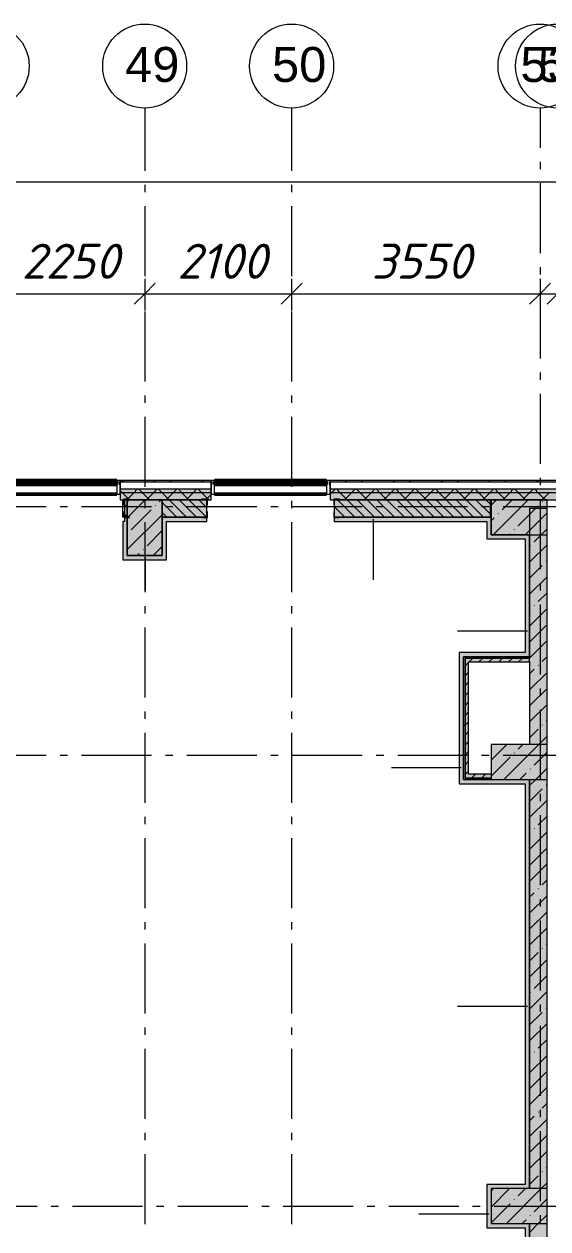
# Model space of a CAD drawing. Header units: millimetres. Extents: x -537608 to 253996, y -217170 to 186033.
# Drawn here: x -247299 to -239814, y 168596 to 185821 of the extents above; entities that cross this region are included whole.
import ezdxf

# ---------------------------------------------------------------- set-up
doc = ezdxf.new("R2010")
doc.units = ezdxf.units.MM
doc.layers.add('PDF _Геометрия', color=7, linetype='Continuous')
doc.layers.add('PDF _Текст', color=7, linetype='Continuous')
doc.layers.add('PDF _Сплошная заливка', color=7, linetype='Continuous', true_color=0xffffff)
doc.styles.add('PDF ArialMT', font='arial.ttf')
doc.styles.add('PDF ISOCPEUR Italic', font='isocpeui.ttf')

msp = doc.modelspace()

# ---------------------------------------------------------------- hatches: boundary and pattern name
at = {"layer": 'PDF _Сплошная заливка', "transparency": 33554559}
h = msp.add_hatch(color=256, dxfattribs=at)
h.paths.add_polyline_path([(-213026.1966, 179270.9029), (-212999.1964, 179270.9029), (-212999.1964, 179297.9009), (-219902.1951, 179297.9009), (-219902.1951, 179270.9029), (-213238.0699, 179270.9029)], flags=0)
h.paths.add_polyline_path([(-224741.5329, 179270.9029), (-224741.5329, 179297.9009), (-225936.532, 179297.9009), (-225936.532, 179270.9029), (-224926.2392, 179270.9029)], flags=0)
h.paths.add_polyline_path([(-220752.1962, 179270.9029), (-220752.1962, 179297.9009), (-223041.5329, 179297.9009), (-223041.5329, 179270.9029), (-221586.7628, 179270.9029)], flags=0)
h.paths.add_polyline_path([(-228265.7155, 179270.9029), (-227636.5321, 179270.9029), (-227636.5321, 179297.9009), (-228831.5332, 179297.9009), (-228831.5332, 179270.9029)], flags=0)
h.paths.add_polyline_path([(-230531.5312, 179270.9029), (-230531.5312, 179297.9009), (-231726.5323, 179297.9009), (-231726.5323, 179270.9029), (-231605.1918, 179270.9029)], flags=0)
h.paths.add_polyline_path([(-234109.8002, 179270.9029), (-233426.5324, 179270.9029), (-233426.5324, 179297.9009), (-234621.5314, 179297.9009), (-234621.5314, 179270.9029)], flags=0)
h.paths.add_polyline_path([(-236321.5315, 179270.9029), (-236321.5315, 179297.9009), (-237516.5305, 179297.9009), (-237516.5305, 179270.9029), (-236614.4085, 179270.9029)], flags=0)
h.paths.add_polyline_path([(-239216.5305, 179270.9029), (-239216.5305, 179297.9009), (-242926.19, 179297.9009), (-242926.19, 179270.9029), (-239953.8848, 179270.9029)], flags=0)
h.paths.add_polyline_path([(-245926.1886, 179270.9029), (-244626.1922, 179270.9029), (-244626.1922, 179297.9009), (-245926.1886, 179297.9009)], flags=0)
h.paths.add_polyline_path([(-248302.5757, 179270.9029), (-247626.1909, 179270.9029), (-247626.1909, 179297.9009), (-248926.1873, 179297.9009), (-248926.1873, 179270.9029)], flags=0)
h.paths.add_polyline_path([(-251926.1902, 179270.9029), (-250626.1895, 179270.9029), (-250626.1895, 179297.9009), (-251926.1902, 179297.9009)], flags=0)
h.paths.add_polyline_path([(-256651.2687, 179270.9029), (-256626.1868, 179270.9029), (-256626.1868, 179297.9009), (-257926.1874, 179297.9009), (-257926.1874, 179270.9029)], flags=0)
h.paths.add_polyline_path([(-254926.1888, 179270.9029), (-253626.1881, 179270.9029), (-253626.1881, 179297.9009), (-254926.1888, 179297.9009)], flags=0)
h.paths.add_polyline_path([(-264476.1869, 179270.9029), (-262626.1883, 179270.9029), (-262626.1883, 179297.9009), (-264576.1872, 179297.9009), (-264576.1872, 179270.9029)], flags=0)
h.paths.add_polyline_path([(-259626.1854, 179270.9029), (-259626.1854, 179297.9009), (-260926.1861, 179297.9009), (-260926.1861, 179270.9029), (-259990.745, 179270.9029)], flags=0)
h = msp.add_hatch(color=256, dxfattribs=at)
h.paths.add_polyline_path([(-213176.1955, 179120.9023), (-213126.1959, 179120.9023), (-213126.1959, 179170.9025), (-219902.1951, 179170.9025), (-219902.1951, 179120.9023), (-213238.0699, 179120.9023)], flags=0)
h.paths.add_polyline_path([(-223041.5329, 179120.9023), (-220752.1962, 179120.9023), (-220752.1962, 179170.9025), (-223041.5329, 179170.9025)], flags=0)
h.paths.add_polyline_path([(-224741.5329, 179120.9023), (-224741.5329, 179170.9025), (-225936.532, 179170.9025), (-225936.532, 179120.9023), (-224926.2392, 179120.9023)], flags=0)
h.paths.add_polyline_path([(-228265.7155, 179120.9023), (-227636.5321, 179120.9023), (-227636.5321, 179170.9025), (-228831.5332, 179170.9025), (-228831.5332, 179120.9023)], flags=0)
h.paths.add_polyline_path([(-234109.8002, 179120.9023), (-233426.5324, 179120.9023), (-233426.5324, 179170.9025), (-234621.5314, 179170.9025), (-234621.5314, 179120.9023)], flags=0)
h.paths.add_polyline_path([(-231605.1918, 179120.9023), (-230531.5312, 179120.9023), (-230531.5312, 179170.9025), (-231726.5323, 179170.9025), (-231726.5323, 179120.9023)], flags=0)
h.paths.add_polyline_path([(-236321.5315, 179120.9023), (-236321.5315, 179170.9025), (-237516.5305, 179170.9025), (-237516.5305, 179120.9023), (-236614.4085, 179120.9023)], flags=0)
h.paths.add_polyline_path([(-239216.5305, 179120.9023), (-239216.5305, 179170.9025), (-242926.19, 179170.9025), (-242926.19, 179120.9023), (-239953.8848, 179120.9023)], flags=0)
h.paths.add_polyline_path([(-248926.1873, 179120.9023), (-247626.1909, 179120.9023), (-247626.1909, 179170.9025), (-248926.1873, 179170.9025)], flags=0)
h.paths.add_polyline_path([(-244626.1922, 179120.9023), (-244626.1922, 179170.9025), (-245926.1886, 179170.9025), (-245926.1886, 179120.9023), (-244963.0993, 179120.9023)], flags=0)
h.paths.add_polyline_path([(-250626.1895, 179120.9023), (-250626.1895, 179170.9025), (-251926.1902, 179170.9025), (-251926.1902, 179120.9023), (-251642.052, 179120.9023)], flags=0)
h.paths.add_polyline_path([(-254926.1888, 179120.9023), (-253626.1881, 179120.9023), (-253626.1881, 179170.9025), (-254926.1888, 179170.9025)], flags=0)
h.paths.add_polyline_path([(-256626.1868, 179120.9023), (-256626.1868, 179170.9025), (-257926.1874, 179170.9025), (-257926.1874, 179120.9023), (-256651.2687, 179120.9023)], flags=0)
h.paths.add_polyline_path([(-259626.1854, 179120.9023), (-259626.1854, 179170.9025), (-260926.1861, 179170.9025), (-260926.1861, 179120.9023), (-259990.745, 179120.9023)], flags=0)
h.paths.add_polyline_path([(-263330.2213, 179120.9023), (-262626.1883, 179120.9023), (-262626.1883, 179170.9025), (-264426.1867, 179170.9025), (-264426.1867, 179120.9023), (-264326.1863, 179120.9023)], flags=0)
h = msp.add_hatch(color=256, dxfattribs=at)
h.paths.add_polyline_path([(-213176.1955, 179020.9019), (-213176.1955, 179120.9023), (-219902.1951, 179120.9023), (-219902.1951, 179020.9019), (-213238.0699, 179020.9019)], flags=0)
h.paths.add_polyline_path([(-220752.1962, 179020.9019), (-220752.1962, 179120.9023), (-223041.5329, 179120.9023), (-223041.5329, 179020.9019), (-221026.1962, 179020.9019)], flags=0)
h.paths.add_polyline_path([(-225936.532, 179020.9019), (-224741.5329, 179020.9019), (-224741.5329, 179120.9023), (-225936.532, 179120.9023)], flags=0)
h.paths.add_polyline_path([(-228831.5332, 179020.9019), (-227636.5321, 179020.9019), (-227636.5321, 179120.9023), (-228831.5332, 179120.9023)], flags=0)
h.paths.add_polyline_path([(-230531.5312, 179020.9019), (-230531.5312, 179120.9023), (-231726.5323, 179120.9023), (-231726.5323, 179020.9019), (-231605.1918, 179020.9019)], flags=0)
h.paths.add_polyline_path([(-234621.5314, 179020.9019), (-233426.5324, 179020.9019), (-233426.5324, 179120.9023), (-234621.5314, 179120.9023)], flags=0)
h.paths.add_polyline_path([(-236321.5315, 179020.9019), (-236321.5315, 179120.9023), (-237516.5305, 179120.9023), (-237516.5305, 179020.9019), (-236614.4085, 179020.9019)], flags=0)
h.paths.add_polyline_path([(-239216.5305, 179020.9019), (-239216.5305, 179120.9023), (-242926.19, 179120.9023), (-242926.19, 179020.9019), (-239953.8848, 179020.9019)], flags=0)
h.paths.add_polyline_path([(-244626.1922, 179020.9019), (-244626.1922, 179120.9023), (-245926.1886, 179120.9023), (-245926.1886, 179020.9019), (-244963.0993, 179020.9019)], flags=0)
h.paths.add_polyline_path([(-247626.1909, 179020.9019), (-247626.1909, 179120.9023), (-248926.1873, 179120.9023), (-248926.1873, 179020.9019), (-248302.5757, 179020.9019)], flags=0)
h.paths.add_polyline_path([(-250626.1895, 179020.9019), (-250626.1895, 179120.9023), (-251926.1902, 179120.9023), (-251926.1902, 179020.9019), (-251642.052, 179020.9019)], flags=0)
h.paths.add_polyline_path([(-253626.1881, 179020.9019), (-253626.1881, 179120.9023), (-254926.1888, 179120.9023), (-254926.1888, 179020.9019)], flags=0)
h.paths.add_polyline_path([(-256651.2687, 179020.9019), (-256626.1868, 179020.9019), (-256626.1868, 179120.9023), (-257926.1874, 179120.9023), (-257926.1874, 179020.9019)], flags=0)
h.paths.add_polyline_path([(-259990.745, 179020.9019), (-259626.1854, 179020.9019), (-259626.1854, 179120.9023), (-260926.1861, 179120.9023), (-260926.1861, 179020.9019)], flags=0)
h.paths.add_polyline_path([(-263330.2213, 179020.9019), (-262626.1883, 179020.9019), (-262626.1883, 179120.9023), (-264326.1863, 179120.9023), (-264326.1863, 179021.2507), (-263526.1875, 179020.9019)], flags=0)
h = msp.add_hatch(color=256, dxfattribs=at)
h.paths.add_polyline_path([(-245326.1907, 178771.2498), (-244686.1908, 178771.2498), (-244686.1908, 179021.2507), (-245326.1907, 179021.2507), (-245326.1907, 178946.9135)], flags=0)
h.paths.add_polyline_path([(-245826.1883, 178771.2498), (-245826.1883, 179021.2507), (-245866.1902, 179021.2507), (-245866.1902, 178771.2498)], flags=0)
for points in [[(-239826.191, 178521.2488), (-239826.191, 179021.2507), (-240626.1919, 179021.2507), (-240626.1919, 178521.2488), (-239953.8848, 178521.2488)], [(-239869.8981, 175521.2502), (-239826.191, 175521.2502), (-239826.191, 178895.9015), (-240076.192, 178895.9015), (-240076.192, 175521.2502), (-239953.8848, 175521.2502)], [(-240076.192, 176751.2497), (-240076.192, 176776.2498), (-240996.0973, 176776.2498), (-240996.0973, 176751.2497), (-240946.0972, 176751.2497)], [(-240626.1919, 168671.2518), (-239826.191, 168671.2518), (-239826.191, 169171.2515), (-240626.1919, 169171.2515), (-240626.1919, 169035.6284)], [(-240076.192, 163721.2521), (-239826.191, 163721.2521), (-239826.191, 168671.2518), (-240076.192, 168671.2518), (-240076.192, 166203.8314)]]:
    msp.add_hatch(color=256, dxfattribs=at).paths.add_polyline_path(points)
at = {"layer": 'PDF _Сплошная заливка', "true_color": 0xff7d7d, "transparency": 33554559}
h = msp.add_hatch(color=11, dxfattribs=at)
h.paths.add_polyline_path([(-247686.4908, 178711.2512), (-247686.4908, 178771.2498), (-248866.1888, 178771.2498), (-248866.4902, 178711.2512), (-248302.5757, 178711.2512)], flags=0)
h.paths.add_polyline_path([(-245826.1883, 178711.2512), (-245826.1883, 178771.2498), (-245866.4916, 178771.2498), (-245866.4916, 178711.2512)], flags=0)
h.paths.add_polyline_path([(-251276.1877, 178711.2512), (-250686.4895, 178711.2512), (-250686.4895, 178771.2498), (-251276.1877, 178771.2498)], flags=0)
h = msp.add_hatch(color=11, dxfattribs=at)
h.paths.add_polyline_path([(-241623.623, 178711.2512), (-240626.1919, 178711.2512), (-240626.1919, 178771.2498), (-242866.1915, 178771.2498), (-242866.4886, 178711.2512)], flags=0)
h.paths.add_polyline_path([(-244963.0993, 178711.2512), (-244686.4922, 178711.2512), (-244686.4922, 178771.2498), (-245326.1907, 178771.2498), (-245326.1907, 178711.2512), (-245266.1922, 178711.2512)], flags=0)
for points in [[(-240136.1905, 178461.2503), (-240076.192, 178461.2503), (-240076.192, 178521.2488), (-240626.1919, 178521.2488), (-240626.1919, 178461.2503)], [(-240136.1905, 176776.2498), (-240136.1905, 176836.2526), (-241081.096, 176836.2526), (-241081.096, 176776.2498), (-241021.0974, 176776.2498)], [(-240626.1919, 174961.2498), (-240136.1905, 174961.2498), (-240136.1905, 175021.2525), (-241081.096, 175021.2525), (-241081.096, 174961.2498)], [(-240136.1905, 170021.2527), (-240076.192, 170021.2527), (-240076.192, 175021.2525), (-240136.1905, 175021.2525), (-240136.1905, 171867.4254)], [(-240136.1905, 169171.2515), (-240136.1905, 169231.2522), (-240686.1904, 169231.2522), (-240686.1904, 169171.2515), (-240626.1919, 169171.2515)], [(-240626.1919, 168611.2511), (-240136.1905, 168611.2511), (-240136.1905, 168671.2518), (-240686.1904, 168671.2518), (-240686.1904, 168611.2511)], [(-240136.1905, 163720.9055), (-240076.192, 163720.9055), (-240076.192, 168671.2518), (-240136.1905, 168671.2518), (-240136.1905, 163780.9062)]]:
    msp.add_hatch(color=11, dxfattribs=at).paths.add_polyline_path(points)

# ---------------------------------------------------------------- linework, layer by layer
at = {"layer": 'PDF _Геометрия', "color": 253, "lineweight": 9, "true_color": 0xaaaaaa}
for p, q in [((-245576.1916, 184621.1603), (-245576.1916, 183722.4917)), ((-243476.1921, 184621.1603), (-243476.1921, 183722.4917)), ((-239926.1914, 184621.1603), (-239926.1914, 184050.7913)), ((-239926.1914, 183850.7905), (-239926.1914, 183744.9556)), ((-245576.1916, 183522.4909), (-245576.1916, 183416.6603)), ((-243476.1921, 183522.4909), (-243476.1921, 183416.6603)), ((-239926.1914, 183544.9549), (-239926.1914, 182544.9553)), ((-245576.1916, 183216.6595), (-245576.1916, 182216.66)), ((-243476.1921, 183216.6595), (-243476.1921, 182216.66)), ((-239926.1914, 182344.9545), (-239926.1914, 182239.1239)), ((-245576.1916, 182016.6593), (-245576.1916, 181910.8243)), ((-243476.1921, 182016.6593), (-243476.1921, 181910.8243)), ((-239926.1914, 182039.1232), (-239926.1914, 181039.1236)), ((-245576.1916, 181710.8279), (-245576.1916, 180710.8284)), ((-243476.1921, 181710.8279), (-243476.1921, 180710.8284)), ((-239926.1914, 180839.1228), (-239926.1914, 180733.2879)), ((-239926.1914, 180533.2915), (-239926.1914, 179533.292)), ((-245576.1916, 180510.8276), (-245576.1916, 180404.9927)), ((-243476.1921, 180510.8276), (-243476.1921, 180404.9927)), ((-245576.1916, 180204.9919), (-245576.1916, 179204.9924)), ((-243476.1921, 180204.9919), (-243476.1921, 179204.9924)), ((-239926.1914, 179333.2912), (-239926.1914, 179227.4563)), ((-245576.1916, 179004.9916), (-245576.1916, 178899.161)), ((-243476.1921, 179004.9916), (-243476.1921, 178899.161)), ((-239926.1914, 179027.4555), (-239926.1914, 178027.456)), ((-246983.7883, 178921.2504), (-247983.7879, 178921.2504)), ((-246677.9526, 178921.2504), (-246783.7875, 178921.2504)), ((-245477.9524, 178921.2504), (-246477.9519, 178921.2504)), ((-245172.121, 178921.2504), (-245277.9516, 178921.2504)), ((-243972.1207, 178921.2504), (-244972.1202, 178921.2504)), ((-243666.285, 178921.2504), (-243772.1199, 178921.2504)), ((-242466.289, 178921.2504), (-243466.2885, 178921.2504)), ((-242160.4533, 178921.2504), (-242266.2883, 178921.2504)), ((-240960.4552, 178921.2504), (-241960.4526, 178921.2504)), ((-240654.6217, 178921.2504), (-240760.4544, 178921.2504)), ((-239454.6214, 178921.2504), (-240454.6209, 178921.2504)), ((-245576.1916, 178699.1602), (-245576.1916, 177699.1607)), ((-243476.1921, 178699.1602), (-243476.1921, 177699.1607)), ((-239926.1914, 177827.4552), (-239926.1914, 177721.6246)), ((-245576.1916, 177499.16), (-245576.1916, 177393.3251)), ((-243476.1921, 177499.16), (-243476.1921, 177393.3251)), ((-239926.1914, 177521.6238), (-239926.1914, 176521.6243)), ((-245576.1916, 177193.3286), (-245576.1916, 176193.329)), ((-243476.1921, 177193.3286), (-243476.1921, 176193.329)), ((-239926.1914, 176321.6236), (-239926.1914, 176215.7886)), ((-245576.1916, 175993.3283), (-245576.1916, 175887.4934)), ((-243476.1921, 175993.3283), (-243476.1921, 175887.4934)), ((-239926.1914, 176015.7922), (-239926.1914, 175015.7927)), ((-245576.1916, 175687.4926), (-245576.1916, 174687.493)), ((-243476.1921, 175687.4926), (-243476.1921, 174687.493)), ((-247983.7879, 175370.9051), (-246983.7883, 175370.9051)), ((-246783.7875, 175370.9051), (-246677.9526, 175370.9051)), ((-246477.9519, 175370.9051), (-245477.9524, 175370.9051)), ((-245277.9516, 175370.9051), (-245172.121, 175370.9051)), ((-244972.1202, 175370.9051), (-243972.1207, 175370.9051)), ((-243772.1199, 175370.9051), (-243666.285, 175370.9051)), ((-243466.2885, 175370.9051), (-242466.289, 175370.9051)), ((-242266.2883, 175370.9051), (-242160.4533, 175370.9051)), ((-241960.4526, 175370.9051), (-240960.4552, 175370.9051)), ((-240760.4544, 175370.9051), (-240654.6217, 175370.9051)), ((-240454.6209, 175370.9051), (-239454.6214, 175370.9051)), ((-239926.1914, 174815.7919), (-239926.1914, 174709.957)), ((-239926.1914, 174509.9562), (-239926.1914, 173509.9567)), ((-245576.1916, 174487.4923), (-245576.1916, 174381.6617)), ((-243476.1921, 174487.4923), (-243476.1921, 174381.6617)), ((-245576.1916, 174181.6609), (-245576.1916, 173181.6614)), ((-243476.1921, 174181.6609), (-243476.1921, 173181.6614)), ((-239926.1914, 173309.9559), (-239926.1914, 173204.1253)), ((-245576.1916, 172981.6606), (-245576.1916, 172875.8301)), ((-243476.1921, 172981.6606), (-243476.1921, 172875.8301)), ((-239926.1914, 173004.1245), (-239926.1914, 172004.125)), ((-245576.1916, 172675.8293), (-245576.1916, 171675.8297)), ((-243476.1921, 172675.8293), (-243476.1921, 171675.8297)), ((-239926.1914, 171804.1243), (-239926.1914, 171698.2894)), ((-245576.1916, 171475.829), (-245576.1916, 171369.9941)), ((-243476.1921, 171475.829), (-243476.1921, 171369.9941)), ((-239926.1914, 171498.2929), (-239926.1914, 170498.2933)), ((-245576.1916, 171169.9933), (-245576.1916, 170169.9938)), ((-243476.1921, 171169.9933), (-243476.1921, 170169.9938)), ((-239926.1914, 170298.2926), (-239926.1914, 170192.4577)), ((-245576.1916, 169969.9951), (-245576.1916, 169864.1625)), ((-243476.1921, 169969.9951), (-243476.1921, 169864.1625)), ((-239926.1914, 169992.4591), (-239926.1914, 168992.4595)), ((-245576.1916, 169664.1617), (-245576.1916, 168664.1621)), ((-243476.1921, 169664.1617), (-243476.1921, 168664.1621)), ((-248112.1254, 168921.2528), (-247112.1259, 168921.2528)), ((-246912.1251, 168921.2528), (-246806.2902, 168921.2528)), ((-246606.2937, 168921.2528), (-245606.2899, 168921.2528)), ((-245406.2935, 168921.2528), (-245300.4586, 168921.2528)), ((-245100.4578, 168921.2528), (-244100.4582, 168921.2528)), ((-243900.4575, 168921.2528), (-243794.6269, 168921.2528)), ((-243594.6261, 168921.2528), (-242594.6265, 168921.2528)), ((-242394.6258, 168921.2528), (-242288.7909, 168921.2528)), ((-242088.7944, 168921.2528), (-241088.7927, 168921.2528)), ((-240888.792, 168921.2528), (-240782.9593, 168921.2528)), ((-240582.9585, 168921.2528), (-239582.9589, 168921.2528)), ((-239926.1914, 168792.4588), (-239926.1914, 168686.626))]:
    msp.add_line(p, q, dxfattribs=at)
at = {"layer": 'PDF _Геометрия', "lineweight": 9}
for p, q in [((-317116.1758, 183565.5155), (-213136.1964, 183565.5155)), ((-245576.1916, 182177.6485), (-245576.1916, 181965.518)), ((-243476.1921, 182177.6485), (-243476.1921, 181965.518)), ((-239926.1914, 182177.6485), (-239926.1914, 181965.518)), ((-247826.1916, 181965.518), (-245576.1916, 181965.518)), ((-245576.1916, 181965.518), (-243476.1921, 181965.518)), ((-245576.1916, 181965.518), (-245576.1916, 181725.5153)), ((-243476.1921, 181965.518), (-239926.1914, 181965.518)), ((-243476.1921, 181965.518), (-243476.1921, 181725.5153)), ((-239926.1914, 181965.518), (-239676.1904, 181965.518)), ((-239926.1914, 181965.518), (-239926.1914, 181725.5153)), ((-245926.1886, 179297.9009), (-245976.1889, 179297.9009)), ((-245976.1889, 179297.9009), (-245976.1889, 179280.9012)), ((-245976.1889, 179280.9012), (-245966.1905, 179280.9012)), ((-245966.1905, 179240.9036), (-245976.1889, 179240.9036)), ((-245976.1889, 179240.9036), (-245976.1889, 179100.9014)), ((-245966.1905, 179280.9012), (-245966.1905, 179240.9036)), ((-245936.1913, 179240.9036), (-245936.1913, 179280.9012)), ((-245936.1913, 179280.9012), (-245926.1886, 179280.9012)), ((-245926.1886, 179240.9036), (-245936.1913, 179240.9036)), ((-244626.1922, 179297.9009), (-245926.1886, 179297.9009)), ((-245926.1886, 179297.9009), (-245926.1886, 179270.9029)), ((-245926.1886, 179280.9012), (-245926.1886, 179297.9009)), ((-245926.1886, 179270.9029), (-245926.1886, 179170.9025)), ((-244626.1922, 179270.9029), (-245926.1886, 179270.9029)), ((-245926.1886, 179100.9014), (-245926.1886, 179240.9036)), ((-245926.1886, 179170.9025), (-245926.1886, 179120.9023)), ((-244626.1922, 179170.9025), (-245926.1886, 179170.9025)), ((-245891.9223, 179120.9023), (-245926.1886, 179155.173)), ((-245733.2151, 179120.9023), (-245683.215, 179170.9025)), ((-245609.0801, 179120.9023), (-245659.076, 179170.9025)), ((-245450.373, 179120.9023), (-245400.3728, 179170.9025)), ((-245326.2337, 179120.9023), (-245376.2339, 179170.9025)), ((-245167.5309, 179120.9023), (-245117.5307, 179170.9025)), ((-245043.3916, 179120.9023), (-245093.3918, 179170.9025)), ((-244884.6888, 179120.9023), (-244834.6886, 179170.9025)), ((-244760.5495, 179120.9023), (-244810.5497, 179170.9025)), ((-244626.1922, 179270.9029), (-244626.1922, 179297.9009)), ((-244576.1921, 179297.9009), (-244626.1922, 179297.9009)), ((-244626.1922, 179297.9009), (-244626.1922, 179280.9012)), ((-244626.1922, 179280.9012), (-244616.1897, 179280.9012)), ((-244626.1922, 179170.9025), (-244626.1922, 179270.9029)), ((-244616.1897, 179240.9036), (-244626.1922, 179240.9036)), ((-244626.1922, 179240.9036), (-244626.1922, 179100.9014)), ((-244626.1922, 179120.9023), (-244626.1922, 179170.9025)), ((-244616.1897, 179280.9012), (-244616.1897, 179240.9036)), ((-244586.1904, 179240.9036), (-244586.1904, 179280.9012)), ((-244586.1904, 179280.9012), (-244576.1921, 179280.9012)), ((-244576.1921, 179240.9036), (-244586.1904, 179240.9036)), ((-244576.1921, 179280.9012), (-244576.1921, 179297.9009)), ((-244576.1921, 179100.9014), (-244576.1921, 179240.9036)), ((-242926.19, 179297.9009), (-242976.1902, 179297.9009)), ((-242976.1902, 179297.9009), (-242976.1902, 179280.9012)), ((-242976.1902, 179280.9012), (-242966.1919, 179280.9012)), ((-242966.1919, 179240.9036), (-242976.1902, 179240.9036)), ((-242976.1902, 179240.9036), (-242976.1902, 179100.9014)), ((-242966.1919, 179280.9012), (-242966.1919, 179240.9036)), ((-242936.1926, 179240.9036), (-242936.1926, 179280.9012)), ((-242936.1926, 179280.9012), (-242926.19, 179280.9012)), ((-242926.19, 179240.9036), (-242936.1926, 179240.9036)), ((-239216.5305, 179297.9009), (-242926.19, 179297.9009)), ((-242926.19, 179297.9009), (-242926.19, 179270.9029)), ((-242926.19, 179280.9012), (-242926.19, 179297.9009)), ((-242926.19, 179270.9029), (-242926.19, 179170.9025)), ((-239216.5305, 179270.9029), (-242926.19, 179270.9029)), ((-242926.19, 179100.9014), (-242926.19, 179240.9036)), ((-242926.19, 179170.9025), (-242926.19, 179120.9023)), ((-239216.5305, 179170.9025), (-242926.19, 179170.9025)), ((-242904.7897, 179120.9023), (-242854.7894, 179170.9025)), ((-242780.6504, 179120.9023), (-242830.6505, 179170.9025)), ((-242621.9475, 179120.9023), (-242571.9473, 179170.9025)), ((-242497.8083, 179120.9023), (-242547.8084, 179170.9025)), ((-242339.1054, 179120.9023), (-242289.1053, 179170.9025)), ((-242214.9662, 179120.9023), (-242264.9663, 179170.9025)), ((-242056.259, 179120.9023), (-242006.2589, 179170.9025)), ((-241932.124, 179120.9023), (-241982.1242, 179170.9025)), ((-241773.4169, 179120.9023), (-241723.4167, 179170.9025)), ((-241649.2819, 179120.9023), (-241699.2821, 179170.9025)), ((-241490.5748, 179120.9023), (-241440.5746, 179170.9025)), ((-241366.4398, 179120.9023), (-241416.44, 179170.9025)), ((-241207.7327, 179120.9023), (-241157.7325, 179170.9025)), ((-241083.5955, 179120.9023), (-241133.5957, 179170.9025)), ((-240924.8906, 179120.9023), (-240874.8903, 179170.9025)), ((-240800.7534, 179120.9023), (-240850.7536, 179170.9025)), ((-240642.0484, 179120.9023), (-240592.0482, 179170.9025)), ((-240517.9092, 179120.9023), (-240567.9093, 179170.9025)), ((-240359.2041, 179120.9023), (-240309.204, 179170.9025)), ((-240235.067, 179120.9023), (-240285.0672, 179170.9025)), ((-240076.3621, 179120.9023), (-240026.3619, 179170.9025)), ((-239952.2249, 179120.9023), (-240002.2251, 179170.9025)), ((-245976.1889, 179100.9014), (-245926.1886, 179100.9014)), ((-245926.1886, 179120.9023), (-245926.1886, 179020.9019)), ((-244626.1922, 179120.9023), (-245926.1886, 179120.9023)), ((-245926.1886, 179020.9019), (-244626.1922, 179020.9019)), ((-245791.9218, 179020.9019), (-245891.9223, 179120.9023)), ((-245886.1911, 178771.2498), (-245886.1911, 179020.9019)), ((-245826.1883, 179021.2507), (-245866.1902, 179021.2507)), ((-245866.1902, 179021.2507), (-245866.1902, 178771.2498)), ((-245833.2155, 179020.9019), (-245733.2151, 179120.9023)), ((-245826.1883, 178763.301), (-245568.2386, 179021.2507)), ((-245826.1883, 178991.3978), (-245796.3397, 179021.2507)), ((-245826.1883, 178771.2498), (-245826.1883, 179021.2507)), ((-245826.1883, 179021.2507), (-245826.1883, 178771.2498)), ((-245326.1907, 179021.2507), (-245826.1883, 179021.2507)), ((-245509.0798, 179020.9019), (-245609.0801, 179120.9023)), ((-245550.3734, 179020.9019), (-245450.373, 179120.9023)), ((-245370.197, 178991.1955), (-245340.1418, 179021.2507)), ((-245226.2334, 179020.9019), (-245326.2337, 179120.9023)), ((-244686.1908, 179021.2507), (-245326.1907, 179021.2507)), ((-245326.1907, 179021.2507), (-245326.1907, 178771.2498)), ((-245326.1907, 178771.2498), (-245326.1907, 179021.2507)), ((-245118.0044, 178771.2498), (-245326.1907, 178979.4361)), ((-245267.5313, 179020.9019), (-245167.5309, 179120.9023)), ((-244976.5811, 178771.2498), (-245226.5821, 179021.2507)), ((-244835.1623, 178771.2498), (-245085.1632, 179021.2507)), ((-244943.3912, 179020.9019), (-245043.3916, 179120.9023)), ((-244984.6891, 179020.9019), (-244884.6888, 179120.9023)), ((-244693.739, 178771.2498), (-244943.74, 179021.2507)), ((-244686.1908, 178905.1204), (-244802.3167, 179021.2507)), ((-244660.5491, 179020.9019), (-244760.5495, 179120.9023)), ((-244701.8427, 179020.9019), (-244626.1922, 179096.5567)), ((-244686.1908, 178771.2498), (-244686.1908, 179021.2507)), ((-244626.1922, 179020.9019), (-244626.1922, 179120.9023)), ((-244626.1922, 179100.9014), (-244576.1921, 179100.9014)), ((-242976.1902, 179100.9014), (-242926.19, 179100.9014)), ((-242926.19, 179099.502), (-242904.7897, 179120.9023)), ((-242926.19, 179120.9023), (-242926.19, 179020.9019)), ((-239216.5305, 179120.9023), (-242926.19, 179120.9023)), ((-242926.19, 179020.9019), (-239216.5305, 179020.9019)), ((-240636.1903, 179021.2507), (-242866.1915, 179021.2507)), ((-242866.1915, 179021.2507), (-242866.1915, 178771.2498)), ((-242572.421, 178771.2498), (-242822.422, 179021.2507)), ((-242680.65, 179020.9019), (-242780.6504, 179120.9023)), ((-242721.9479, 179020.9019), (-242621.9475, 179120.9023)), ((-242430.9978, 178771.2498), (-242680.9988, 179021.2507)), ((-242289.5789, 178771.2498), (-242539.5756, 179021.2507)), ((-242397.8078, 179020.9019), (-242497.8083, 179120.9023)), ((-242439.1015, 179020.9019), (-242339.1054, 179120.9023)), ((-242148.1557, 178771.2498), (-242398.1566, 179021.2507)), ((-242006.7367, 178771.2498), (-242256.7335, 179021.2507)), ((-242114.9657, 179020.9019), (-242214.9662, 179120.9023)), ((-242156.2594, 179020.9019), (-242056.259, 179120.9023)), ((-241865.3136, 178771.2498), (-242115.3145, 179021.2507)), ((-241723.8904, 178771.2498), (-241973.8913, 179021.2507)), ((-241832.1237, 179020.9019), (-241932.124, 179120.9023)), ((-241873.4173, 179020.9019), (-241773.4169, 179120.9023)), ((-241582.4714, 178771.2498), (-241832.4724, 179021.2507)), ((-241441.0483, 178771.2498), (-241691.0492, 179021.2507)), ((-241549.2815, 179020.9019), (-241649.2819, 179120.9023)), ((-241590.5752, 179020.9019), (-241490.5748, 179120.9023)), ((-241299.6293, 178771.2498), (-241549.6303, 179021.2507)), ((-241158.2061, 178771.2498), (-241408.2071, 179021.2507)), ((-241266.4373, 179020.9019), (-241366.4398, 179120.9023)), ((-241307.733, 179020.9019), (-241207.7327, 179120.9023)), ((-241016.785, 178771.2498), (-241266.786, 179021.2507)), ((-240875.364, 178771.2498), (-241125.365, 179021.2507)), ((-240983.5951, 179020.9019), (-241083.5955, 179120.9023)), ((-241024.8909, 179020.9019), (-240924.8906, 179120.9023)), ((-240733.943, 178771.2498), (-240983.9439, 179021.2507)), ((-240636.1903, 178814.9202), (-240842.5207, 179021.2507)), ((-240700.753, 179020.9019), (-240800.7534, 179120.9023)), ((-240742.0467, 179020.9019), (-240642.0484, 179120.9023)), ((-240636.1903, 178956.3392), (-240701.0996, 179021.2507)), ((-240636.1903, 178771.2498), (-240636.1903, 179021.2507)), ((-240626.1919, 178945.1352), (-240550.0742, 179021.2507)), ((-239826.191, 179021.2507), (-240626.1919, 179021.2507)), ((-240626.1919, 179021.2507), (-240626.1919, 178521.2488)), ((-240593.8783, 178521.2488), (-240093.8764, 179021.2507)), ((-240417.9109, 179020.9019), (-240517.9092, 179120.9023)), ((-240466.0789, 178877.1493), (-240321.9753, 179021.2507)), ((-240459.2046, 179020.9019), (-240359.2041, 179120.9023)), ((-240135.0666, 179020.9019), (-240235.067, 179120.9023)), ((-240176.3625, 179020.9019), (-240076.3621, 179120.9023)), ((-239852.2246, 179020.9019), (-239952.2249, 179120.9023)), ((-239895.8326, 178991.1955), (-239891.0896, 178995.9406)), ((-239893.5203, 179020.9019), (-239793.52, 179120.9023)), ((-239826.191, 178521.2488), (-239826.191, 179021.2507)), ((-245826.1883, 178913.7494), (-245866.1902, 178953.7513)), ((-245826.1883, 178772.3306), (-245866.1902, 178812.3281)), ((-245826.1883, 178307.1031), (-245326.1907, 178807.1051)), ((-245769.3675, 178592.025), (-245484.2433, 178877.1493)), ((-245427.2202, 178934.1723), (-245422.4794, 178938.9132)), ((-245259.4276, 178771.2498), (-245326.1907, 178838.0128)), ((-242713.8399, 178771.2498), (-242866.1915, 178923.5971)), ((-240523.1021, 178820.1218), (-240518.3612, 178824.8626)), ((-240237.98, 178649.0481), (-239952.8557, 178934.1723)), ((-239826.191, 178832.7381), (-240137.6803, 178521.2488)), ((-240076.192, 178810.8382), (-239991.1266, 178895.9015)), ((-239826.191, 178895.9015), (-240076.192, 178895.9015)), ((-240076.192, 178895.9015), (-240076.192, 176776.2498)), ((-240076.192, 178582.7415), (-239826.191, 178832.7381)), ((-239826.191, 175521.2502), (-239826.191, 178895.9015)), ((-245872.1883, 178771.2498), (-245886.1911, 178771.2498)), ((-245866.4916, 178711.2512), (-245886.1911, 178711.2512)), ((-245886.1911, 178711.2512), (-245886.1911, 178161.2491)), ((-245826.1883, 178771.2498), (-245866.4916, 178771.2498)), ((-245866.4916, 178771.2498), (-245866.4916, 178711.2512)), ((-245866.1902, 178771.2498), (-245826.1883, 178771.2498)), ((-245826.1883, 178771.2498), (-245826.1883, 178221.2519)), ((-245826.1883, 178711.2512), (-245826.1883, 178771.2498)), ((-245826.1883, 178221.2519), (-245826.1883, 178711.2512)), ((-245326.1907, 178771.2498), (-244686.1908, 178771.2498)), ((-245326.1907, 178221.2519), (-245326.1907, 178771.2498)), ((-244686.4922, 178771.2498), (-245326.1907, 178771.2498)), ((-245326.1907, 178771.2498), (-245326.1907, 178711.2512)), ((-245326.1907, 178711.2512), (-245326.1907, 178221.2519)), ((-245266.1922, 178161.2491), (-245266.1922, 178711.2512)), ((-245266.1922, 178711.2512), (-244686.4922, 178711.2512)), ((-244686.4922, 178711.2512), (-244686.4922, 178771.2498)), ((-242866.1915, 178771.2498), (-242866.4886, 178771.2498)), ((-242866.4886, 178771.2498), (-242866.4886, 178711.2512)), ((-242866.4886, 178711.2512), (-240686.1904, 178711.2512)), ((-242855.2631, 178771.2498), (-242866.1915, 178782.1781)), ((-242866.1915, 178771.2498), (-240636.1903, 178771.2498)), ((-240636.1903, 178771.2498), (-242866.1915, 178771.2498)), ((-242311.8577, 178741.2505), (-242311.8577, 178308.1753)), ((-240686.1904, 178711.2512), (-240686.1904, 178461.2503)), ((-240626.1919, 178771.2498), (-240636.1903, 178771.2498)), ((-240626.1919, 178711.2512), (-240626.1919, 178771.2498)), ((-240626.1919, 178717.0341), (-240580.1273, 178763.0986)), ((-240626.1919, 178521.2488), (-240626.1919, 178711.2512)), ((-245826.1883, 178535.2), (-245821.6498, 178539.7427)), ((-245541.2707, 178363.9281), (-245326.1907, 178579.0039)), ((-240686.1904, 178461.2503), (-240626.1919, 178461.2503)), ((-240626.1919, 178521.2488), (-239826.191, 178521.2488)), ((-240076.192, 178521.2488), (-240626.1919, 178521.2488)), ((-240626.1919, 178461.2503), (-240136.1905, 178461.2503)), ((-240365.7793, 178521.2488), (-240352.0284, 178535.0019)), ((-240295.0053, 178592.025), (-240290.2623, 178596.7658)), ((-240136.1905, 178461.2503), (-240136.1905, 176836.2526)), ((-240076.192, 178461.2503), (-240076.192, 178521.2488)), ((-240076.192, 176776.2498), (-240076.192, 178461.2503)), ((-240009.881, 178420.9513), (-239826.191, 178604.6413)), ((-239826.191, 178604.6413), (-239909.5813, 178521.2488)), ((-245598.2938, 178306.9008), (-245593.5531, 178311.6415)), ((-245455.8458, 178221.2519), (-245326.1907, 178350.9071)), ((-242311.8577, 178308.1753), (-242311.8577, 177875.1001)), ((-240076.192, 178126.5435), (-239826.191, 178376.5445)), ((-240066.9063, 178363.9281), (-240062.1634, 178368.669)), ((-245886.1911, 178161.2491), (-245826.1883, 178161.2491)), ((-245826.1883, 178221.2519), (-245326.1907, 178221.2519)), ((-245326.1907, 178221.2519), (-245826.1883, 178221.2519)), ((-245826.1883, 178161.2491), (-245326.1907, 178161.2491)), ((-245683.947, 178221.2519), (-245655.317, 178249.8776)), ((-245569.1945, 178191.2484), (-245569.1945, 177725.0995)), ((-245326.1907, 178161.2491), (-245266.1922, 178161.2491)), ((-239838.8073, 178135.8271), (-239834.0665, 178140.5679)), ((-240076.192, 177898.4424), (-239895.8326, 178078.8039)), ((-240076.192, 177670.3456), (-239826.191, 177920.3466)), ((-239952.8557, 177565.5829), (-239826.191, 177692.2454)), ((-240076.192, 177214.1477), (-239826.191, 177464.1486)), ((-240076.192, 177442.2488), (-240066.9063, 177451.5323)), ((-240009.881, 177508.5554), (-240005.1402, 177513.3005)), ((-240106.1912, 177143.0916), (-241106.1908, 177143.0916)), ((-240076.192, 176986.0508), (-239838.8073, 177223.4355)), ((-240076.192, 176757.9497), (-239826.191, 177007.9507)), ((-240136.1905, 176836.2526), (-241081.096, 176836.2526)), ((-241081.096, 176836.2526), (-241081.096, 176776.2498)), ((-241081.096, 176776.2498), (-241081.096, 175021.2525)), ((-240996.0973, 176776.2498), (-241021.0974, 176776.2498)), ((-241021.0974, 176776.2498), (-241021.0974, 175096.2528)), ((-241021.0974, 175021.2525), (-241021.0974, 176776.2498)), ((-241021.0974, 176776.2498), (-240136.1905, 176776.2498)), ((-240946.0972, 176776.2498), (-240996.0973, 176776.2498)), ((-240946.0972, 176751.2497), (-240996.0973, 176751.2497)), ((-240996.0973, 176751.2497), (-240996.0973, 175096.2528)), ((-240076.192, 176776.2498), (-240946.0972, 176776.2498)), ((-240076.192, 176751.2497), (-240946.0972, 176751.2497)), ((-240940.3789, 176701.2495), (-240890.3808, 176751.2497)), ((-240798.9579, 176701.2495), (-240748.9577, 176751.2497)), ((-240657.5368, 176701.2495), (-240607.5366, 176751.2497)), ((-240516.1158, 176701.2495), (-240466.1155, 176751.2497)), ((-240374.6946, 176701.2495), (-240324.6945, 176751.2497)), ((-240233.2736, 176701.2495), (-240183.2734, 176751.2497)), ((-240136.1905, 176776.2498), (-240076.192, 176776.2498)), ((-240076.192, 176751.2497), (-240076.192, 176776.2498)), ((-240076.192, 176701.2495), (-240076.192, 176751.2497)), ((-239895.8326, 176710.2144), (-239826.191, 176779.8539)), ((-240996.0973, 176645.5354), (-240946.0972, 176695.5356)), ((-240946.0972, 175096.2528), (-240946.0972, 176701.2495)), ((-240946.0972, 176701.2495), (-240076.192, 176701.2495)), ((-240091.8526, 176701.2495), (-240076.192, 176716.9101)), ((-240076.192, 176701.2495), (-240076.192, 175521.2502)), ((-240076.192, 176529.8529), (-240009.881, 176596.1639)), ((-239952.8557, 176653.187), (-239948.1149, 176657.9278)), ((-240996.0973, 176504.1122), (-240946.0972, 176554.1124)), ((-240996.0973, 176362.6933), (-240946.0972, 176412.6892)), ((-240076.192, 176301.7561), (-239826.191, 176551.7527)), ((-240996.0973, 176221.2701), (-240946.0972, 176271.2702)), ((-240066.9063, 176082.9428), (-239826.191, 176323.6559)), ((-240996.0973, 176079.8469), (-240946.0972, 176129.8471)), ((-240076.192, 175845.5582), (-239826.191, 176095.5591)), ((-240996.0973, 175938.428), (-240946.0972, 175988.4281)), ((-240996.0973, 175797.0047), (-240946.0972, 175847.0049)), ((-240996.0973, 175655.5859), (-240946.0972, 175705.5861)), ((-240076.192, 175617.4613), (-239952.8557, 175740.7954)), ((-239895.8326, 175797.8186), (-239891.0896, 175802.5594)), ((-239838.8073, 175854.8417), (-239826.191, 175867.458)), ((-240996.0973, 175514.1626), (-240946.0972, 175564.1628)), ((-239944.302, 175521.2502), (-239826.191, 175639.3612)), ((-240996.0973, 175372.7437), (-240946.0972, 175422.7439)), ((-240626.1919, 175295.556), (-240400.4979, 175521.2502)), ((-240626.1919, 175521.2502), (-240626.1919, 175021.2525)), ((-239826.191, 175521.2502), (-240626.1919, 175521.2502)), ((-240444.3018, 175021.2525), (-239944.302, 175521.2502)), ((-240295.0053, 175398.6481), (-240290.2623, 175403.3888)), ((-240237.98, 175455.6712), (-240172.3989, 175521.2502)), ((-240009.881, 175227.5744), (-239826.191, 175411.2644)), ((-239826.191, 175021.2525), (-239826.191, 175521.2502)), ((-241051.0967, 175186.0224), (-242051.0963, 175186.0224)), ((-240996.0973, 175231.3205), (-240946.0972, 175281.3207)), ((-240626.1919, 175067.4592), (-240352.0284, 175341.6206)), ((-239988.1038, 175021.2525), (-239826.191, 175183.1632)), ((-241081.096, 175021.2525), (-241081.096, 174961.2498)), ((-241021.0974, 175096.2528), (-241021.0974, 175046.2527)), ((-241021.0974, 175046.2527), (-241021.0974, 175021.2525)), ((-241021.0974, 175021.2525), (-240626.1919, 175021.2525)), ((-240626.1919, 175021.2525), (-241021.0974, 175021.2525)), ((-240996.0973, 175089.8973), (-240989.744, 175096.2528)), ((-240996.0973, 175096.2528), (-240996.0973, 175046.2527)), ((-240996.0973, 175046.2527), (-240626.1919, 175046.2527)), ((-240989.744, 175096.2528), (-240946.0972, 175139.8975)), ((-240626.1919, 175096.2528), (-240946.0972, 175096.2528)), ((-240898.3231, 175046.2527), (-240848.3229, 175096.2528)), ((-240756.902, 175046.2527), (-240706.9018, 175096.2528)), ((-240626.1919, 175021.2525), (-239826.191, 175021.2525)), ((-240216.2028, 175021.2525), (-240123.9294, 175113.5238)), ((-240076.192, 174933.1623), (-239988.1038, 175021.2525)), ((-240076.192, 170021.2527), (-240076.192, 175021.2525)), ((-240076.192, 175021.2525), (-240076.192, 170021.2527)), ((-240066.9063, 175170.5469), (-240062.1634, 175175.2877)), ((-239826.191, 169171.2515), (-239826.191, 175021.2525)), ((-241081.096, 174961.2498), (-240136.1905, 174961.2498)), ((-240136.1905, 174961.2498), (-240136.1905, 170021.2527)), ((-240076.192, 174705.0655), (-239895.8326, 174885.4227)), ((-239838.8073, 174942.4501), (-239834.0665, 174947.191)), ((-240076.192, 174476.9687), (-239826.191, 174726.9653)), ((-239952.8557, 174372.2016), (-239826.191, 174498.8685)), ((-240009.881, 174315.1785), (-240005.1402, 174319.9193)), ((-240076.192, 174020.7707), (-239826.191, 174270.7717)), ((-240076.192, 174248.8675), (-240066.9063, 174258.1554)), ((-240076.192, 173792.6696), (-239838.8073, 174030.0543)), ((-240076.192, 173564.5728), (-239826.191, 173814.5737)), ((-239952.8557, 173459.8101), (-239948.1149, 173464.5509)), ((-239895.8326, 173516.8332), (-239826.191, 173586.4726)), ((-240076.192, 173336.476), (-240009.881, 173402.7826)), ((-240076.192, 173108.3748), (-239826.191, 173358.3759)), ((-240066.9063, 172889.5616), (-239826.191, 173130.279)), ((-240076.192, 172652.1813), (-239826.191, 172902.1779)), ((-239895.8326, 172604.4417), (-239891.0896, 172609.1825)), ((-239838.8073, 172661.4648), (-239826.191, 172674.0811)), ((-240076.192, 172424.0801), (-239952.8557, 172547.4142)), ((-240076.192, 172195.9833), (-239826.191, 172445.9843)), ((-240009.881, 172034.1932), (-239826.191, 172217.8832)), ((-240076.192, 171739.7854), (-239826.191, 171989.7864)), ((-240066.9063, 171977.1701), (-240062.1634, 171981.9108)), ((-240106.1912, 171775.9765), (-241106.1908, 171775.9765)), ((-239838.8073, 171749.0689), (-239834.0665, 171753.814)), ((-240076.192, 171511.6886), (-239895.8326, 171692.0458)), ((-240076.192, 171283.5875), (-239826.191, 171533.5884)), ((-239952.8557, 171178.8247), (-239826.191, 171305.4916)), ((-240076.192, 170827.3938), (-239826.191, 171077.3905)), ((-240076.192, 171055.4906), (-240066.9063, 171064.7742)), ((-240009.881, 171121.8016), (-240005.1402, 171126.5424)), ((-240076.192, 170599.2927), (-239838.8073, 170836.6774)), ((-240076.192, 170371.1959), (-239826.191, 170621.1969)), ((-239895.8326, 170323.4563), (-239826.191, 170393.0957)), ((-240076.192, 170143.0948), (-240009.881, 170209.4057)), ((-239952.8557, 170266.4289), (-239948.1149, 170271.174)), ((-240136.1905, 170021.2527), (-240136.1905, 169231.2522)), ((-240076.192, 169914.998), (-239826.191, 170164.9989)), ((-240076.192, 170021.2527), (-240076.192, 169171.2515)), ((-240076.192, 169171.2515), (-240076.192, 170021.2527)), ((-240066.9063, 169696.1847), (-239826.191, 169936.9)), ((-240076.192, 169458.8), (-239826.191, 169708.801)), ((-240076.192, 169230.7032), (-239952.8557, 169354.0373)), ((-239895.8326, 169411.0626), (-239891.0896, 169415.8034)), ((-239838.8073, 169468.0857), (-239826.191, 169480.702)), ((-240136.1905, 169231.2522), (-240686.1904, 169231.2522)), ((-240686.1904, 169231.2522), (-240686.1904, 169171.2515)), ((-240686.1904, 169171.2515), (-240686.1904, 168671.2518)), ((-240626.1919, 168908.8001), (-240363.7404, 169171.2515)), ((-240626.1919, 169136.899), (-240591.8394, 169171.2515)), ((-240626.1919, 169171.2515), (-240626.1919, 168671.2518)), ((-239826.191, 169171.2515), (-240626.1919, 169171.2515)), ((-240407.5423, 168671.2518), (-239907.5425, 169171.2515)), ((-240237.98, 169068.9131), (-240135.6415, 169171.2515)), ((-239907.5425, 169171.2515), (-239826.191, 169252.603)), ((-239826.191, 168671.2518), (-239826.191, 169171.2515)), ((-240295.0053, 169011.8899), (-240290.2623, 169016.6308)), ((-240009.881, 168840.8162), (-239826.191, 169024.5062)), ((-240626.1919, 168680.7033), (-240352.0284, 168954.8647)), ((-240656.1912, 168804.9136), (-241656.1929, 168804.9136)), ((-240686.1904, 168671.2518), (-240686.1904, 168611.2511)), ((-240626.1919, 168671.2518), (-239826.191, 168671.2518)), ((-240179.4455, 168671.2518), (-240123.9294, 168726.7657)), ((-240076.192, 168546.4063), (-239951.3465, 168671.2518)), ((-240076.192, 163720.9055), (-240076.192, 168671.2518)), ((-240076.192, 168671.2518), (-240076.192, 163721.2521)), ((-240066.9063, 168783.791), (-240062.1634, 168788.5318)), ((-239951.3465, 168671.2518), (-239826.191, 168796.4073)), ((-239826.191, 163721.2521), (-239826.191, 168671.2518)), ((-240686.1904, 168611.2511), (-240136.1905, 168611.2511)), ((-240136.1905, 168611.2511), (-240136.1905, 163780.9062))]:
    msp.add_line(p, q, dxfattribs=at)
at = {"layer": 'PDF _Геометрия', "lineweight": 20}
for p, q in [((-245426.191, 182115.5143), (-245576.1916, 181965.518)), ((-243326.1915, 182115.5143), (-243476.1921, 181965.518)), ((-239776.1908, 182115.5143), (-239926.1914, 181965.518)), ((-245576.1916, 181965.518), (-245726.1878, 181815.5174)), ((-243476.1921, 181965.518), (-243626.1884, 181815.5174)), ((-239926.1914, 181965.518), (-240076.192, 181815.5174)), ((-239676.1904, 181965.518), (-239826.191, 181815.5174))]:
    msp.add_line(p, q, dxfattribs=at)
at = {"layer": 'PDF _Геометрия', "lineweight": 50}
for p, q in [((-247586.189, 179280.9012), (-245986.1914, 179280.9012)), ((-247576.1907, 179297.9009), (-245976.1889, 179297.9009)), ((-245966.1905, 179240.9036), (-247576.1907, 179240.9036)), ((-245986.1914, 179280.9012), (-245966.1905, 179280.9012)), ((-244566.1894, 179280.9012), (-244586.1904, 179280.9012)), ((-244576.1921, 179297.9009), (-242976.1902, 179297.9009)), ((-244576.1921, 179240.9036), (-242966.1919, 179240.9036)), ((-242966.1919, 179280.9012), (-244566.1894, 179280.9012)), ((-247576.1907, 179100.9014), (-245976.1889, 179100.9014)), ((-244576.1921, 179100.9014), (-242976.1902, 179100.9014))]:
    msp.add_line(p, q, dxfattribs=at)
at = {"layer": 'PDF _Геометрия', "color": 8, "lineweight": 9, "true_color": 0x787878}
for p, q in [((-245878.0012, 179270.9029), (-245904.9993, 179297.9009)), ((-245421.8033, 179270.9029), (-245448.8014, 179297.9009)), ((-245193.7022, 179270.9029), (-245220.7045, 179297.9009)), ((-244737.5086, 179270.9029), (-244764.5066, 179297.9009)), ((-242684.62, 179270.9029), (-242711.6224, 179297.9009)), ((-242456.5232, 179270.9029), (-242483.5212, 179297.9009)), ((-242000.3253, 179270.9029), (-242027.3234, 179297.9009)), ((-241772.2285, 179270.9029), (-241799.2265, 179297.9009)), ((-241316.0305, 179270.9029), (-241343.0307, 179297.9009)), ((-241087.9316, 179270.9029), (-241114.9318, 179297.9009)), ((-240631.7337, 179270.9029), (-240658.7338, 179297.9009)), ((-240403.6368, 179270.9029), (-240430.637, 179297.9009)), ((-239947.4389, 179270.9029), (-239974.4391, 179297.9009)), ((-241020.458, 176741.2945), (-241021.0974, 176742.4011)), ((-240997.5786, 176616.3629), (-241000.9328, 176610.5542)), ((-241006.847, 176514.5195), (-241010.1992, 176520.3282)), ((-240996.0973, 176292.7007), (-240996.5882, 176293.549)), ((-241001.2257, 175797.2459), (-241004.58, 175791.4372)), ((-240658.1913, 175026.6091), (-240651.4849, 175026.6091))]:
    msp.add_line(p, q, dxfattribs=at)
at = {"layer": 'PDF _Геометрия', "color": 253, "lineweight": 20, "true_color": 0xaaaaaa}
for p, q in [((-245791.1898, 179027.2488), (-245872.1883, 179027.2488)), ((-245872.1883, 179027.2488), (-245872.1883, 178946.2504)), ((-245866.1902, 178946.2504), (-245866.1902, 179021.2507)), ((-245866.1902, 179021.2507), (-245791.1898, 179021.2507)), ((-245791.1898, 179021.2507), (-245791.1898, 179027.2488)), ((-244680.1883, 179027.2488), (-244761.1911, 179027.2488)), ((-244761.1911, 179027.2488), (-244761.1911, 179021.2507)), ((-244761.1911, 179021.2507), (-244686.1908, 179021.2507)), ((-244686.1908, 179021.2507), (-244686.1908, 178946.2504)), ((-244680.1883, 178946.2504), (-244680.1883, 179027.2488)), ((-242791.1912, 179027.2488), (-242872.1897, 179027.2488)), ((-242872.1897, 179027.2488), (-242872.1897, 178946.2504)), ((-242866.1915, 178946.2504), (-242866.1915, 179021.2507)), ((-242866.1915, 179021.2507), (-242791.1912, 179021.2507)), ((-242791.1912, 179021.2507), (-242791.1912, 179027.2488)), ((-245872.1883, 178946.2504), (-245866.1902, 178946.2504)), ((-245866.1902, 178846.25), (-245872.1883, 178846.25)), ((-245872.1883, 178846.25), (-245872.1883, 178765.2516)), ((-245866.1902, 178771.2498), (-245866.1902, 178846.25)), ((-244686.1908, 178946.2504), (-244680.1883, 178946.2504)), ((-244680.1883, 178846.25), (-244686.1908, 178846.25)), ((-244686.1908, 178846.25), (-244686.1908, 178771.2498)), ((-244680.1883, 178765.2516), (-244680.1883, 178846.25)), ((-242872.1897, 178946.2504), (-242866.1915, 178946.2504)), ((-242866.1915, 178846.25), (-242872.1897, 178846.25)), ((-242872.1897, 178846.25), (-242872.1897, 178765.2516)), ((-242866.1915, 178771.2498), (-242866.1915, 178846.25)), ((-245872.1883, 178765.2516), (-245791.1898, 178765.2516)), ((-245791.1898, 178771.2498), (-245866.1902, 178771.2498)), ((-245791.1898, 178765.2516), (-245791.1898, 178771.2498)), ((-244686.1908, 178771.2498), (-244761.1911, 178771.2498)), ((-244761.1911, 178771.2498), (-244761.1911, 178765.2516)), ((-244761.1911, 178765.2516), (-244680.1883, 178765.2516)), ((-242872.1897, 178765.2516), (-242791.1912, 178765.2516)), ((-242791.1912, 178771.2498), (-242866.1915, 178771.2498)), ((-242791.1912, 178765.2516), (-242791.1912, 178771.2498))]:
    msp.add_line(p, q, dxfattribs=at)
at = {"layer": 'PDF _Геометрия', "lineweight": 20}
for centre, radius in [((-247826.1887, 185221.1613), 600.001), ((-245576.1887, 185221.1613), 600.001), ((-243476.1892, 185221.1613), 600.001), ((-239926.1908, 185221.1609), 600.0008), ((-239676.1903, 185221.1616), 600.0003)]:
    msp.add_circle(centre, radius, dxfattribs=at)
at = {"layer": 'PDF _Сплошная заливка', "lineweight": 35, "transparency": 33554559}
for points in [[(-245326.1907, 178221.2519), (-245326.1907, 179021.2507), (-245826.1883, 178221.2519), (-245826.1883, 179021.2507)], [(-242866.1915, 178771.2498), (-240636.1903, 178771.2498), (-242866.1915, 179021.2507), (-240636.1903, 179021.2507)], [(-240996.0973, 175046.2527), (-240996.0973, 176776.2498), (-241021.0974, 175046.2527), (-241021.0974, 176776.2498)], [(-240946.0972, 175096.2528), (-240946.0972, 176751.2497), (-240996.0973, 175096.2528), (-240996.0973, 176751.2497)], [(-240076.192, 176701.2495), (-240076.192, 176751.2497), (-240946.0972, 176701.2495), (-240946.0972, 176751.2497)], [(-240626.1919, 175021.2525), (-239826.191, 175021.2525), (-240626.1919, 175521.2502), (-239826.191, 175521.2502)], [(-240626.1919, 175021.2525), (-240626.1919, 175046.2527), (-241021.0974, 175021.2525), (-241021.0974, 175046.2527)], [(-240626.1919, 175046.2527), (-240626.1919, 175096.2528), (-240996.0973, 175046.2527), (-240996.0973, 175096.2528)], [(-239826.191, 169171.2515), (-239826.191, 175021.2525), (-240076.192, 169171.2515), (-240076.192, 175021.2525)]]:
    msp.add_solid(points, dxfattribs=at)
at = {"layer": 'PDF _Сплошная заливка', "color": 11, "lineweight": 35, "true_color": 0xff7d7d, "transparency": 33554559}
for points in [[(-245826.1883, 178161.2491), (-245826.1883, 178711.2512), (-245886.1911, 178161.2491), (-245886.1911, 178711.2512)], [(-245266.1922, 178161.2491), (-245266.1922, 178711.2512), (-245326.1907, 178161.2491), (-245326.1907, 178711.2512)], [(-240626.1919, 178461.2503), (-240626.1919, 178711.2512), (-240686.1904, 178461.2503), (-240686.1904, 178711.2512)], [(-240076.192, 176776.2498), (-240076.192, 178461.2503), (-240136.1905, 176776.2498), (-240136.1905, 178461.2503)], [(-245326.1907, 178161.2491), (-245326.1907, 178221.2519), (-245826.1883, 178161.2491), (-245826.1883, 178221.2519)], [(-241021.0974, 175021.2525), (-241021.0974, 176776.2498), (-241081.096, 175021.2525), (-241081.096, 176776.2498)], [(-240076.192, 169171.2515), (-240076.192, 170021.2527), (-240136.1905, 169171.2515), (-240136.1905, 170021.2527)], [(-240626.1919, 168671.2518), (-240626.1919, 169171.2515), (-240686.1904, 168671.2518), (-240686.1904, 169171.2515)]]:
    msp.add_solid(points, dxfattribs=at)

# ---------------------------------------------------------------- texts
at = {"layer": 'PDF _Текст', "char_height": 500, "attachment_point": 4}
for s, insert, style in [('49', (-245856.6353, 185240.5564), 'PDF ArialMT'), ('50', (-243756.6316, 185240.5564), 'PDF ArialMT'), ('53', (-240206.6351, 185240.5564), 'PDF ArialMT'), ('54', (-239956.6342, 185240.5564), 'PDF ArialMT'), ('2250', (-247333.2643, 182431.0296), 'PDF ISOCPEUR Italic'), ('2100', (-245110.3786, 182431.0296), 'PDF ISOCPEUR Italic'), ('3550', (-242333.2623, 182431.0296), 'PDF ISOCPEUR Italic')]:
    msp.add_mtext(s, dxfattribs=dict(at, insert=insert, style=style))

doc.saveas('drawing.dxf')
